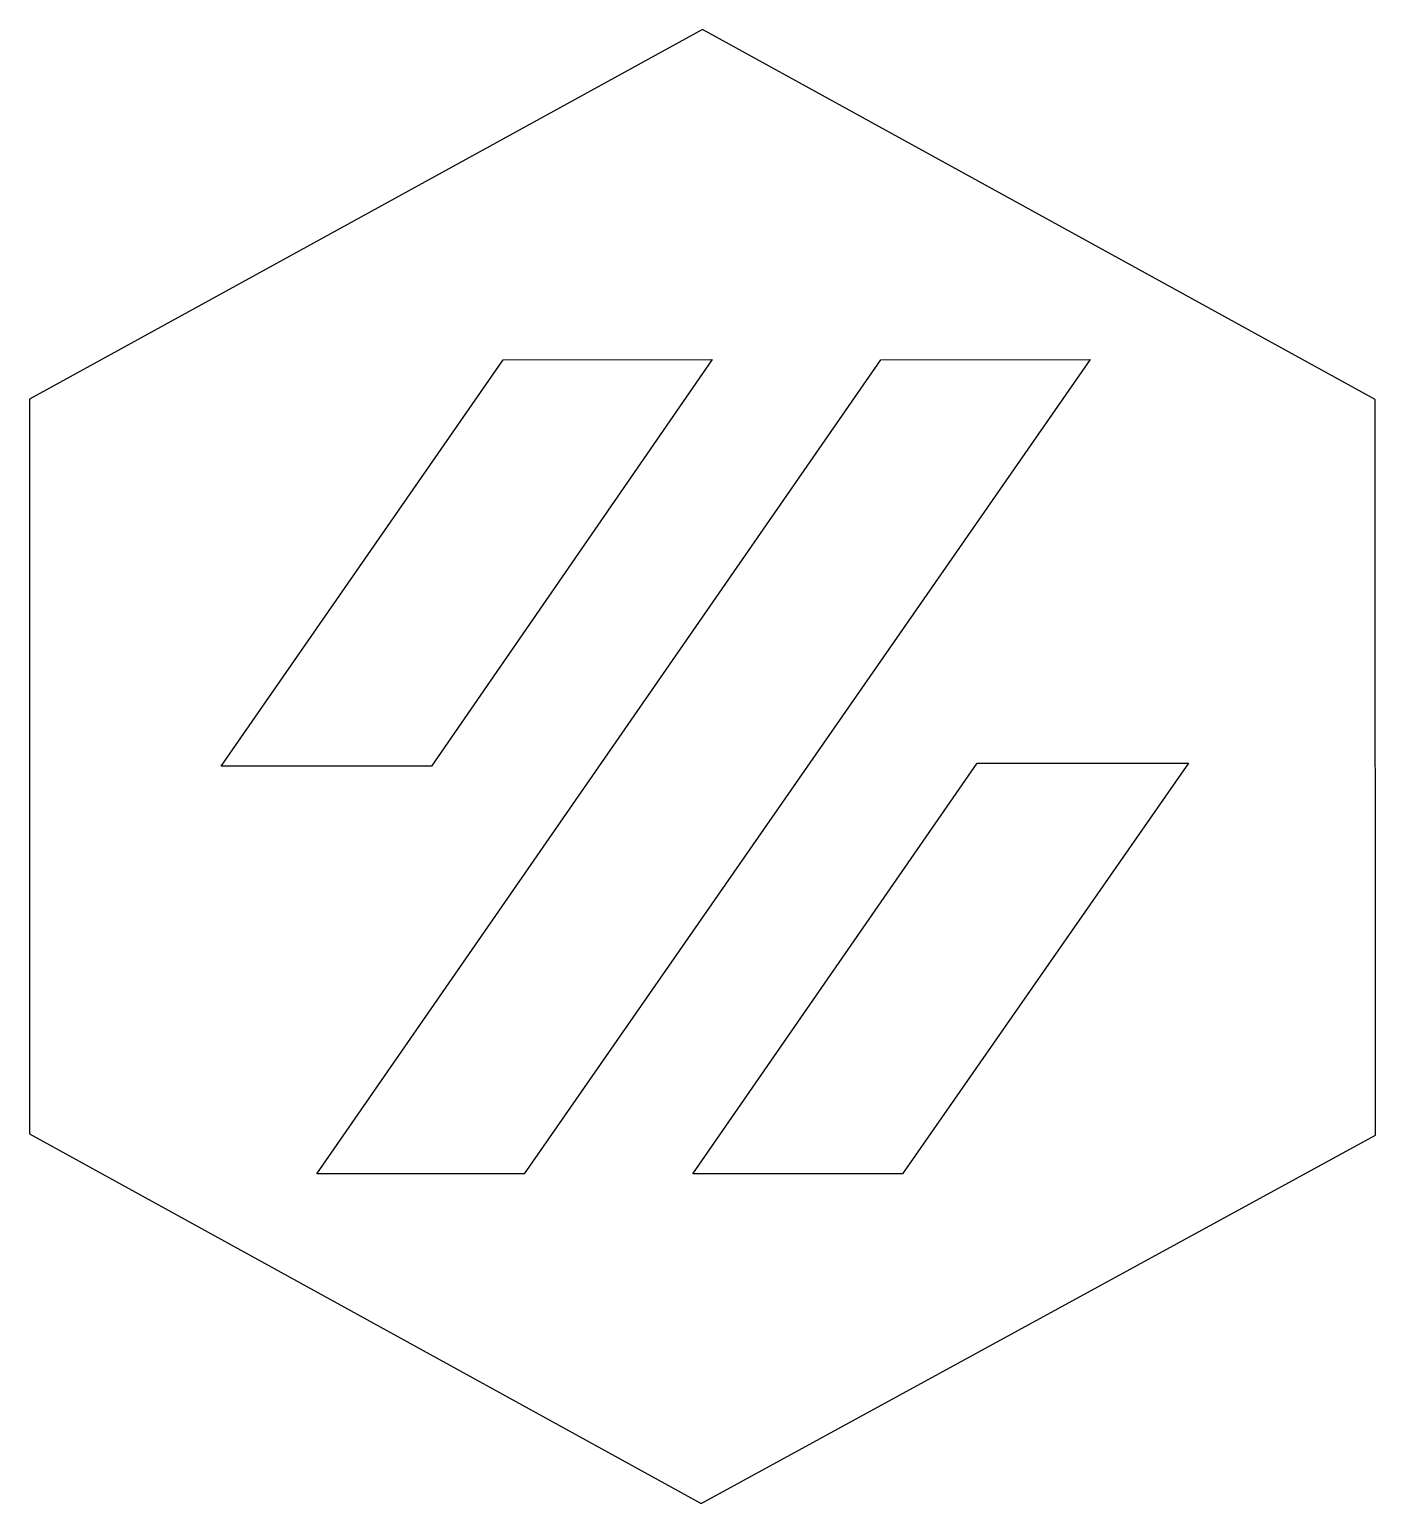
# Model space of a CAD drawing. Extents: x 481 to 953, y 141 to 659.
import ezdxf

# ---------------------------------------------------------------- set-up
doc = ezdxf.new("R2010")
doc.units = 0
doc.layers.get('0').update_dxf_attribs({"linetype": 'CONTINUOUS'})

msp = doc.modelspace()

# ---------------------------------------------------------------- linework, layer by layer
at = {"color": 7}
for points in [[(480.75, 528.75), (480.75, 270.675), (716.625, 140.85), (953.475, 270.225), (953.325, 528.675), (717.075, 658.65), (480.75, 528.75)], [(720.45, 542.7), (621.9, 399.825), (548.1, 399.825), (647.1, 542.55), (720.45, 542.7)], [(853.275, 542.7), (654.45, 256.65), (581.7, 256.65), (779.7, 542.625), (853.275, 542.7)], [(813.525, 400.875), (887.775, 400.875), (787.35, 256.65), (713.775, 256.65), (813.525, 400.875)]]:
    msp.add_lwpolyline(points, close=True, dxfattribs=at)

doc.saveas('drawing.dxf')
